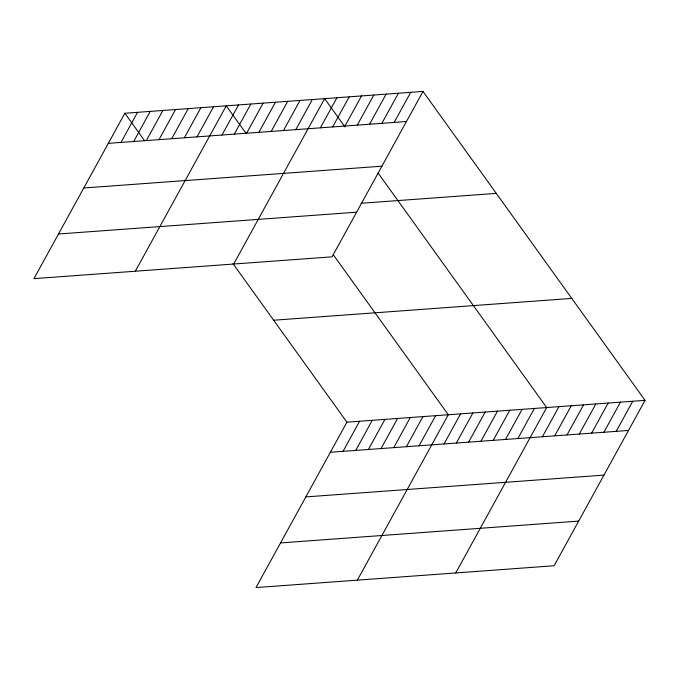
<?xml version="1.0" encoding="UTF-8"?>
<svg xmlns="http://www.w3.org/2000/svg" width="679" height="679" viewBox="0 0 679 679"><rect width="100%" height="100%" fill="white"/><g stroke="black" fill="none" stroke-linecap="round" stroke-linejoin="round"><path stroke-width="1.02" d="M423 91.436L124.877 113.249L33.95 278.645L332.073 256.832L423 91.436L645.05 400.355L554.123 565.751L256 587.564L346.927 422.168L645.05 400.355M120.998 142.42L137.548 112.324M133.67 141.495L150.22 111.398M146.341 140.57L162.892 110.465M159.013 139.645L175.564 109.54M171.685 138.711L188.227 108.615M184.357 137.786L200.899 107.689M197.02 136.861L213.571 106.756M135.316 271.227L226.243 105.831L246.01 133.339M221.991 135.036L238.541 104.931M234.289 134.136L250.84 104.031M246.587 133.237L263.138 103.132M258.886 132.329L275.428 102.232M271.184 131.429L287.726 101.332M283.483 130.529L300.025 100.433M295.781 129.63L312.323 99.533M233.695 264.029L324.621 98.633L344.974 126.948M320.369 127.83L336.92 97.734M332.668 126.931L349.218 96.834M344.966 126.031L361.517 95.934M357.264 125.131L373.815 95.035M369.563 124.232L386.113 94.135M381.861 123.332L398.412 93.235M394.159 122.432L410.71 92.336M343.048 451.34L359.598 421.243M355.72 450.415L372.262 420.309M368.391 449.49L384.934 419.384M381.055 448.556L397.605 418.459M393.727 447.631L410.277 417.534M406.398 446.706L422.949 416.6M419.07 445.78L435.621 415.675M357.358 580.146L448.284 414.75L333.202 254.633M444.041 443.947L460.583 413.851M456.339 443.048L472.881 412.951M468.629 442.148L485.179 412.051M480.927 441.248L497.478 411.151M493.226 440.348L509.776 410.252M505.524 439.449L522.075 409.352M517.822 438.549L534.373 408.452M455.736 572.949L546.671 407.553L378.127 173.069M542.419 436.75L558.97 406.653M554.718 435.85L571.268 405.753M567.016 434.95L583.558 404.854M579.314 434.051L595.856 403.954M591.613 433.151L608.155 403.054M603.903 432.251L620.453 402.155M616.201 431.352L632.752 401.255M108.334 143.354L406.458 121.533M83.789 187.998L381.912 166.185M361.007 203.276L496.281 193.379M58.496 234L356.619 212.188M273.645 320.225L571.777 298.412M330.376 452.265L628.499 430.452M305.83 496.918L603.954 475.105M280.546 542.92L578.669 521.099M124.877 113.249L144.652 140.757M232.999 263.673L346.927 422.168"/></g></svg>
